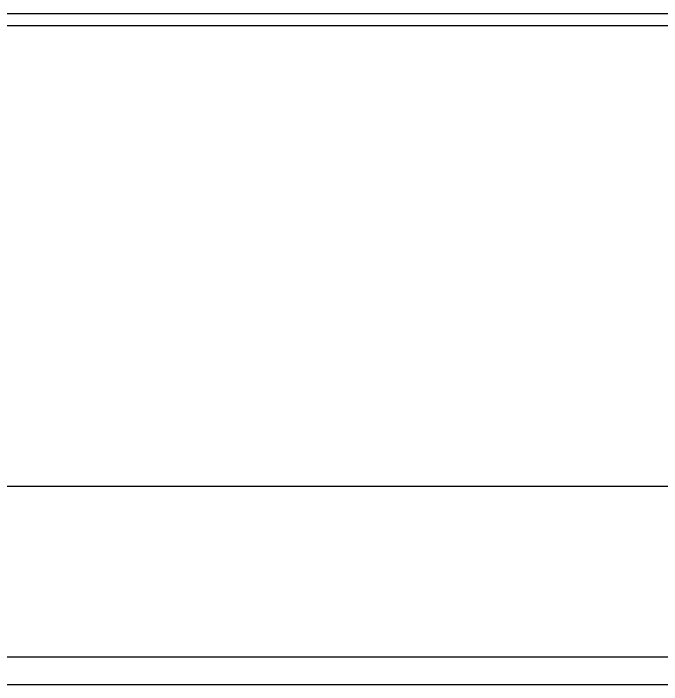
# Model space of a CAD drawing. Header units: millimetres. Extents: x 42356 to 50646, y 31507 to 39566.
# Drawn here: x 47818.3 to 47899.8, y 33891 to 33975.5 of the extents above; entities that cross this region are included whole.
import ezdxf

# ---------------------------------------------------------------- set-up
doc = ezdxf.new("R2010")
doc.units = ezdxf.units.MM
doc.set_wipeout_variables(frame=1)
doc.layers.add('000-PI-Oprema', color=30, linetype='Continuous', lineweight=5)
doc.layers.add('000-PI-ORMAR', color=2, linetype='Continuous')

# ---------------------------------------------------------------- blocks, each defined once
blk = doc.blocks.new('2000x800 montažna')
at = {"layer": '000-PI-ORMAR'}
for p, q in [((45403.521, 36225.533), (46109.521, 36225.533)), ((45400.021, 36222.033), (46113.021, 36222.033))]:
    blk.add_line(p, q, dxfattribs=at)
blk = doc.blocks.new('E101_svijetlo_8MR2200-1A')
blk.add_wipeout([(-172.5, 0), (172.5, 0), (172.5, -32), (-172.5, -32)])

msp = doc.modelspace()

# ---------------------------------------------------------------- linework, layer by layer
at = {"layer": '000-PI-ORMAR'}
for p, q in [((47428.026, 33975.489), (48213.026, 33975.489)), ((47422.526, 33973.989), (48218.526, 33973.989)), ((47422.526, 33915.989), (48218.526, 33915.989))]:
    msp.add_line(p, q, dxfattribs=at)

# ---------------------------------------------------------------- block references
at = {"layer": '000-PI-Oprema'}
msp.add_blockref('E101_svijetlo_8MR2200-1A', (47820.526, 33948.436), dxfattribs=at)
at = {"layer": '000-PI-ORMAR'}
msp.add_blockref('2000x800 montažna', (2064.005, -2331.044), dxfattribs=at)

doc.saveas('drawing.dxf')
